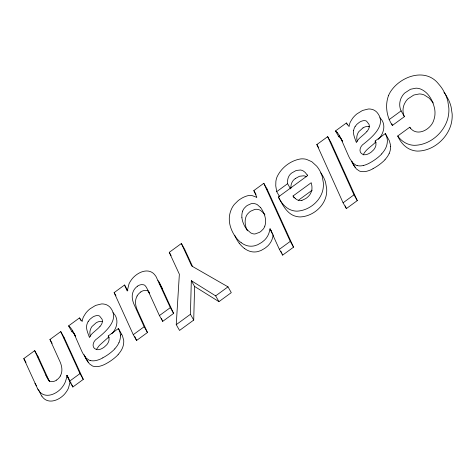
<?xml version="1.0" encoding="UTF-8"?>
<svg xmlns="http://www.w3.org/2000/svg" width="476" height="476" viewBox="0 0 476 476"><rect width="100%" height="100%" fill="white"/><g stroke="black" fill="none" stroke-linecap="round" stroke-linejoin="round"><path stroke-width="0.71" d="M290.89 188.329L290.913 186.759A11.031 10.145 -29.7 0 1 292.71 181.142A9.812 9.026 -29.7 0 1 295.275 178.619M193.72 320.074L190.424 314.297L191.316 280.691L215.652 295.87L218.948 301.653L231.294 292.633L227.998 286.855L191.697 265.995L181.368 243.51L169.254 252.357L179.363 274.241L176.239 324.656L179.535 330.439L193.72 320.074L194.613 286.475L191.316 280.691M127.3 290.806L128.984 283.964A19.98 18.374 -29.7 0 1 130.65 280.911C135.577 272.903 148.952 265.911 155.569 275.907A12.834 11.805 -29.7 0 1 156.08 276.657L170.313 307.633L173.609 313.416L162.721 321.365L159.424 315.582L148.173 290.955A9.77 8.99 -29.7 0 0 147.709 289.836L146.352 287.266A14.494 13.328 -29.7 0 0 146.203 287.028L145.019 285.523A3.909 3.6 -29.7 0 0 143.764 284.815L141.86 284.618A7.723 7.104 -29.7 0 0 137.481 286.159M273.206 234.71C272.659 239.678 270.178 244.414 266.078 247.365A28.084 25.829 -29.7 0 1 264.656 248.424L260.89 250.578L257.689 251.625A15.405 14.167 -29.7 0 1 250.751 251.554A19.189 17.648 -29.7 0 1 244.533 248.484M69.99 382.418L68.461 388.089A19.944 18.344 -29.7 0 1 66.128 392.123C61.005 399.703 48.094 405.766 41.84 396.103M363.188 154.944C365.538 149.458 371.369 146.59 375.302 142.36M388.571 95.468C384.822 105.232 386.643 116.852 392.373 125.45L404.41 116.656A15.22 14 -29.7 0 1 403.523 114.323L403.148 112.431A17.91 16.476 -29.7 0 1 403.017 110.456A17.225 15.845 -29.7 0 1 403.499 106.535A16.083 14.792 -29.7 0 1 404.677 103.375L405.725 101.549A14.923 13.727 -29.7 0 1 408.039 98.788L413.811 95.033L419.249 93.962A12.787 11.763 -29.7 0 1 422.17 94.307A15.791 14.524 -29.7 0 1 424.253 94.974L429.287 98.199L433.231 102.935M72.56 331.177L71.876 331.671L68.58 325.893L79.468 317.938L82.175 321.49L82.526 319.563A16.136 14.839 -29.7 0 1 83.514 316.778L85.662 313.291A23.663 21.765 -29.7 0 1 90.047 308.829L95.599 305.419L101.382 303.962A12.299 11.311 -29.7 0 1 103.34 303.991L105.16 304.319A10.537 9.693 -29.7 0 1 107.362 305.205A12.757 11.733 -29.7 0 1 110.105 307.341C120.249 319.229 106.047 331.439 97.05 338.668C93.088 340.953 90.851 347.676 96.354 349.503L99.3 345.481L108.391 337.305M88.191 321.484L89.94 319.289L92.487 317.23A9.55 8.788 -29.7 0 1 96.836 315.576L98.348 315.636A4.242 3.903 -29.7 0 1 99.651 316.129L102.025 319.17A5.831 5.367 -29.7 0 1 102.364 320.568A6.652 6.117 -29.7 0 1 101.864 323.597A10.758 9.895 -29.7 0 1 99.99 326.399M355.102 126.539L356.845 124.343L359.398 122.284A9.55 8.788 -29.7 0 1 363.747 120.63L365.253 120.69A4.242 3.903 -29.7 0 1 366.562 121.184L368.93 124.224A5.831 5.367 -29.7 0 1 369.269 125.622A6.652 6.117 -29.7 0 1 368.775 128.651A10.758 9.895 -29.7 0 1 366.901 131.453M111.806 333.789C117.138 328.416 119.268 318.926 113.401 313.125A12.757 11.733 -29.7 0 0 112.996 312.708M378.295 139.349C383.65 134.048 386.351 124.7 380.699 118.613M37.735 389.023L23.8 358.595L34.688 350.645L37.985 356.429L49.236 381.056L45.934 375.272L34.688 350.645M60.279 376.01A13.34 12.269 -29.7 0 0 61.791 371.399A17.178 15.797 -29.7 0 0 61.553 366.574A26.864 24.71 -29.7 0 0 60.095 361.897L49.944 339.501L60.755 331.605L64.058 337.389L83.282 379.384L72.858 387L69.555 381.216L66.967 375.308L68.8 378.521M137.13 295.995A13.34 12.269 -29.7 0 0 135.618 300.612A17.178 15.797 -29.7 0 0 135.856 305.437A26.864 24.71 -29.7 0 0 137.314 310.114L147.465 332.51L136.576 340.465L133.274 334.682L114.127 292.627L124.551 285.011L127.848 290.794M256.82 197.183L253.827 190.59L263.793 183.308L267.095 189.091L293.555 247.163L282.667 255.112L279.37 249.329L270.059 228.813L271.528 231.384M316.855 144.555L327.666 136.66L330.963 142.443L357.274 200.622L346.385 208.577L343.083 202.794L316.855 144.555L318.688 147.768M339.465 136.231L338.787 136.731L335.485 130.948L346.373 122.992L349.081 126.545L349.438 124.617A16.136 14.839 -29.7 0 1 350.425 121.832L352.567 118.346A23.663 21.765 -29.7 0 1 356.952 113.883L362.504 110.474L368.287 109.016A12.299 11.311 -29.7 0 1 370.251 109.046L372.071 109.373A10.537 9.693 -29.7 0 1 374.267 110.265A12.757 11.733 -29.7 0 1 377.01 112.395C387.161 124.284 372.958 136.493 363.962 143.722C359.999 146.007 357.756 152.731 363.265 154.557A6.212 5.718 -29.7 0 0 365.645 154.682L365.996 154.623A9.127 8.395 -29.7 0 0 368.721 153.659A17.707 16.285 -29.7 0 0 371.125 152.189L373.636 149.845A11.549 10.621 -29.7 0 0 375.35 147.084L375.635 146.34A7.098 6.527 -29.7 0 0 375.957 144.085L375.136 141.009L385.334 133.56L389.332 140.759L390.6 145.358A13.81 12.703 -29.7 0 1 390.659 146.697M37.306 356.923L37.985 356.429M63.379 337.877L64.058 337.389M266.471 189.549L267.095 189.091M279.644 196.79L276.717 191.65L287.605 183.7L287.617 180.975A11.031 10.145 -29.7 0 1 289.408 175.358A9.812 9.026 -29.7 0 1 291.978 172.836L296.209 170.473L300.493 170.009A8.699 8.003 -29.7 0 1 303.367 171.021L305.122 172.389L307.151 174.894M276.717 191.65L275.753 185.866L275.878 181.392A20.938 19.26 -29.7 0 1 276.967 177.102C281.185 167.736 290.622 160.46 300.79 158.907A17.088 15.714 -29.7 0 1 306.49 159.365L311.845 161.733L316.695 166.16A35.652 32.796 -29.7 0 1 318.979 169.313A34.141 31.404 -29.7 0 1 322.252 176.548L323.388 182.957A30.113 27.703 -29.7 0 1 323.335 186.812L323.192 188.097A25.377 23.342 -29.7 0 1 321.919 193.113C318.105 203.133 307.823 210.588 297.125 211.148A17.392 16 -29.7 0 1 293.24 210.707C286.225 209.154 281.31 203.169 278.365 196.951L307.579 175.614M389.07 119.666L401.107 110.872A15.22 14 -29.7 0 1 400.227 108.54L399.852 106.648A17.91 16.476 -29.7 0 1 399.721 104.672A17.225 15.845 -29.7 0 1 400.197 100.751A16.083 14.792 -29.7 0 1 401.375 97.592L402.428 95.765A14.923 13.727 -29.7 0 1 404.743 93.004L410.514 89.25L415.953 88.179A12.787 11.763 -29.7 0 1 418.874 88.524A15.791 14.524 -29.7 0 1 420.957 89.191C428.757 92.606 433.1 101.073 434.677 109.064A29.542 27.174 -29.7 0 1 435.005 112.514L434.933 114.817A21.866 20.117 -29.7 0 1 434.017 119.333C431.655 129.311 416.756 137.719 409.747 127.223L397.71 136.017C400.59 142.556 405.838 148.566 412.978 150.398A20.7 19.04 -29.7 0 0 417.583 151.1C432.315 150.981 445.935 139.813 450.552 126.081A34.587 31.815 -29.7 0 0 451.789 120.963L452.016 119.232A38.788 35.682 -29.7 0 0 452.158 114.002L451.135 107.052A45.619 41.959 -29.7 0 0 448.755 100.228L446.125 95.396A51.45 47.326 -29.7 0 0 443.977 92.308M294.132 197.921L293.032 195.993L311.203 182.719A25.46 23.419 -29.7 0 1 311.941 186.735A12.959 11.918 -29.7 0 1 309.84 194.696A14.512 13.352 -29.7 0 1 305.61 198.647L301.891 200.414M96.354 349.503A6.212 5.718 -29.7 0 0 98.74 349.628L99.091 349.568A9.127 8.395 -29.7 0 0 101.816 348.605A17.707 16.285 -29.7 0 0 104.214 347.129L106.725 344.791A11.549 10.621 -29.7 0 0 108.445 342.03L108.73 341.286A7.098 6.527 -29.7 0 0 109.052 339.025L108.23 335.955L118.429 328.505L122.427 335.705L123.689 340.304A13.81 12.703 -29.7 0 1 123.748 341.643A17.892 16.458 -29.7 0 1 122.255 348.444A22.283 20.498 -29.7 0 1 118.066 354.555M298.601 200.116L312.232 190.162M121.088 334.753L121.725 334.289M69.555 381.216L79.986 373.6L60.755 331.605M133.274 334.682L144.163 326.726L134.018 304.325A26.864 24.71 -29.7 0 1 132.554 299.654A17.178 15.797 -29.7 0 1 132.316 294.828A13.34 12.269 -29.7 0 1 133.833 290.217A11.87 10.918 -29.7 0 1 137.516 286.207M159.424 315.582L170.313 307.633M176.239 324.656L190.424 314.297M215.652 295.87L227.998 286.855M279.37 249.329L290.259 241.38L263.793 183.308M343.083 202.794L353.971 194.839L327.666 136.66M295.263 178.601L299.505 176.257L303.789 175.793A8.699 8.003 -29.7 0 1 306.663 176.804M362.998 127.883L358.886 131.578A8.931 8.217 -29.7 0 0 358.398 132.322A11.757 10.817 -29.7 0 0 356.899 136.326A12.233 11.251 -29.7 0 0 357.03 140.313A33.326 30.654 -29.7 0 0 357.256 141.283M368.555 126.473L367.05 126.438A9.425 8.669 -29.7 0 0 363.004 127.889M256.671 197.296L251.756 195.463A10.24 9.419 -29.7 0 0 248.43 195.571L247.871 195.695A22.301 20.51 -29.7 0 0 240.315 199.111L239.779 199.45A28.31 26.043 -29.7 0 0 238.036 200.759L234.424 204.311A19.98 18.38 -29.7 0 0 231.848 208.262A25.478 23.437 -29.7 0 0 229.295 218.091A30.863 28.387 -29.7 0 0 230.943 228.177A40.335 37.098 -29.7 0 0 235.894 237.399A31.88 29.322 -29.7 0 0 241.201 242.742M194.613 286.475L218.948 301.653M157.937 280.56L158.865 281.691A12.834 11.805 -29.7 0 1 159.383 282.441L173.609 313.416M148.821 291.842L148.322 291.306A3.909 3.6 -29.7 0 0 147.06 290.598L145.156 290.402A7.723 7.104 -29.7 0 0 140.777 291.943M48.588 380.163L49.087 380.705A3.909 3.6 -29.7 0 0 50.349 381.413L52.253 381.609A7.723 7.104 -29.7 0 0 56.626 380.068M260.556 207.572L257.332 204.674A9.704 8.925 -29.7 0 0 254.321 203.615L253.863 203.549A8.074 7.432 -29.7 0 0 251.084 203.722L247.347 205.418A14.56 13.393 -29.7 0 0 246.122 206.334L244.253 208.232A9.853 9.062 -29.7 0 0 242.659 211.1M263.859 213.349L260.628 210.457A9.704 8.925 -29.7 0 0 257.623 209.392L257.159 209.333A8.044 7.402 -29.7 0 0 254.844 209.41L250.644 211.201A14.56 13.393 -29.7 0 0 249.424 212.117L247.55 214.016A9.853 9.062 -29.7 0 0 245.955 216.883A16.291 14.982 -29.7 0 0 245.211 223.238A24.205 22.265 -29.7 0 0 246.871 229.658M246.681 229.301L250.691 232.859A11.216 10.317 -29.7 0 0 252.798 233.728L253.238 233.835A6.497 5.974 -29.7 0 0 255.065 233.954L259.485 232.359A15.791 14.524 -29.7 0 0 260.925 231.36L263.21 229.099A9.901 9.109 -29.7 0 0 264.811 226.148M397.71 136.017C400.625 140.075 404.796 143.33 409.675 144.615A20.7 19.04 -29.7 0 0 414.281 145.317C429.019 145.198 442.632 134.036 447.256 120.303A34.587 31.815 -29.7 0 0 448.493 115.18L448.719 113.449A38.788 35.682 -29.7 0 0 448.862 108.225L447.839 101.269A45.619 41.959 -29.7 0 0 445.453 94.444L442.829 89.613A51.45 47.326 -29.7 0 0 438.61 84.014C425.931 67.705 401.875 75.761 391.456 90.327A24.466 22.509 -29.7 0 0 388.571 95.468M337.46 132.756L339.233 135.309M340.762 138.54L341.488 139.539M339.209 135.327A17.118 15.744 -29.7 0 1 340.661 138.01L348.152 155.087A48.879 44.958 -29.7 0 0 350.223 159.216L353.097 163.167L356.066 165.231A7.83 7.199 -29.7 0 0 357.161 165.577M353.531 164.999L356.393 168.95L359.368 171.015A7.83 7.199 -29.7 0 0 360.457 171.36A13.108 12.061 -29.7 0 0 366.657 171.265A23.586 21.694 -29.7 0 0 373.053 168.7M75.565 336.181L73.732 332.968L81.241 350.033A48.879 44.958 -29.7 0 0 83.318 354.162L86.186 358.113L89.161 360.177A7.83 7.199 -29.7 0 0 90.25 360.522M84.068 354.745L84.538 355.81A48.879 44.958 -29.7 0 0 86.614 359.945L89.488 363.896L92.457 365.961A7.83 7.199 -29.7 0 0 93.546 366.306A13.108 12.061 -29.7 0 0 99.746 366.211A23.586 21.694 -29.7 0 0 106.142 363.64A46.547 42.81 -29.7 0 0 118.179 354.656M148.964 292.032L149.208 292.383M341.601 139.7L342.054 140.366M74.916 334.973L73.851 333.486A10.597 9.746 -29.7 0 0 71.858 331.695M75.148 335.312L75.5 335.854M342.292 140.723L342.53 141.092M72.322 330.255L70.555 327.702A10.597 9.746 -29.7 0 0 68.562 325.911M401.107 110.872L404.41 116.656M409.747 127.223L410.479 128.508M375.136 141.009L376.236 142.937M346.373 122.992L347.474 124.92M340.637 138.022L342.47 141.235M351.925 161.763L355.221 167.54M353.971 194.839L357.274 200.622M287.605 183.7L290.533 188.835M278.365 196.951C282.577 204.662 286.963 214.456 296.542 216.491A17.392 16 -29.7 0 0 300.427 216.931C311.12 216.366 321.401 208.916 325.215 198.897A25.377 23.342 -29.7 0 0 326.488 193.875L326.631 192.596A30.113 27.703 -29.7 0 0 326.685 188.74L325.554 182.332A34.141 31.404 -29.7 0 0 322.276 175.097A35.652 32.796 -29.7 0 0 320.747 172.889M290.259 241.38L293.555 247.163M253.827 190.59L256.029 194.446M272.474 233.424L269.91 228.926C269.356 233.894 266.875 238.631 262.782 241.582A28.084 25.829 -29.7 0 1 261.36 242.641L257.593 244.795L254.392 245.842A15.405 14.167 -29.7 0 1 247.455 245.777A19.189 17.648 -29.7 0 1 241.237 242.706M181.368 243.51L184.664 249.293L192.566 266.489M169.254 252.357L171.086 255.57M159.139 282.946L162.441 288.73M148.173 290.955L149.642 293.525M144.163 326.726L147.465 332.51M114.127 292.627L115.954 295.84M108.23 335.955L109.331 337.883M79.468 317.938L80.932 320.509M85.014 356.702L88.31 362.486M79.986 373.6L83.282 379.384M49.944 339.501L52.146 343.357M69.746 380.562L66.813 375.421L66.259 378.991L65.158 382.305A19.944 18.344 -29.7 0 1 62.832 386.339C57.703 393.92 44.798 399.983 38.544 390.32A12.352 11.364 -29.7 0 1 37.741 389.017M23.8 358.595L26.002 362.45M34.968 383.281L36.438 385.852M385.334 133.56L386.738 136.844L387.303 139.575A13.81 12.703 -29.7 0 1 387.363 140.92A17.892 16.458 -29.7 0 1 385.869 147.715A22.283 20.498 -29.7 0 1 381.675 153.825M118.429 328.505L119.833 331.784L120.392 334.521A13.81 12.703 -29.7 0 1 120.452 335.86M47.404 378.194L45.934 375.272M49.296 381.181L49.492 381.573M38.55 389.618L38.782 390.106M39.419 391.516L41.031 394.8A12.352 11.364 -29.7 0 0 41.834 396.109M161.316 318.289L162.018 319.824M162.251 320.342L162.721 321.365M134.779 336.52L135.374 337.835M135.678 338.49L136.576 340.465M280.923 251.268L281.5 252.548M282.084 253.833L282.667 255.112M39.252 391.147L38.984 390.552M345.165 205.87L346.385 208.577M124.551 285.011L127.146 290.919M70.585 381.829L70.751 382.198M71.073 382.936L71.233 383.305M71.882 384.786L72.858 387M391.867 123.825L392.373 125.45M385.09 159.71A46.547 42.81 -29.7 0 1 373.023 168.647M389.178 153.504A22.283 20.498 -29.7 0 1 384.971 159.609M390.653 146.703A17.892 16.458 -29.7 0 1 389.166 153.498M353.525 164.999A48.879 44.958 -29.7 0 1 351.681 161.37M338.769 136.749A10.597 9.746 -29.7 0 1 340.786 138.522M379.902 117.762A12.757 11.733 -29.7 0 1 380.312 118.179M368.555 126.473A4.242 3.903 -29.7 0 1 369.614 126.83M335.473 130.965A10.597 9.746 -29.7 0 1 337.484 132.739M363.355 165.481A13.108 12.061 -29.7 0 1 357.149 165.6M363.367 165.511A23.586 21.694 -29.7 0 0 369.751 162.917A46.547 42.81 -29.7 0 0 381.788 153.926M353.62 130.549A12.233 11.251 -29.7 0 0 353.733 134.529A33.326 30.654 -29.7 0 0 354.906 138.564L356.393 142.562A13.84 12.727 -29.7 0 1 359.797 137.951L364.265 134.101A28.31 26.037 -29.7 0 0 366.913 131.465M353.603 130.543A11.757 10.817 -29.7 0 1 355.114 126.545M307.157 174.888A4.593 4.224 -29.7 0 1 307.579 175.614M295.394 198.546A21.242 19.54 -29.7 0 1 293.032 195.993M301.885 200.396A6.801 6.253 -29.7 0 1 298.303 200.295A9.526 8.764 -29.7 0 1 295.4 198.546M263.882 213.337A32.993 30.351 -29.7 0 1 264.954 214.908M247.401 230.8A31.333 28.816 -29.7 0 1 246.889 229.652M239.196 243.182A40.335 37.098 -29.7 0 1 234.686 235.215M244.503 248.526A31.88 29.322 -29.7 0 1 239.214 243.165M246.657 229.319A31.333 28.816 -29.7 0 1 243.593 223.869A24.205 22.265 -29.7 0 1 241.885 217.461M241.909 217.455A16.291 14.982 -29.7 0 1 242.641 211.094M260.58 207.554A32.993 30.351 -29.7 0 1 263.758 213.141A24.758 22.777 -29.7 0 1 265.548 219.656A16.91 15.553 -29.7 0 1 264.823 226.148M137.082 295.971A11.87 10.918 -29.7 0 1 140.819 291.99M102.453 321.657A4.242 3.903 -29.7 0 0 101.644 321.419L100.139 321.383A9.425 8.669 -29.7 0 0 96.098 322.835L91.981 326.524A8.931 8.217 -29.7 0 0 91.493 327.268A11.757 10.817 -29.7 0 0 89.994 331.272A12.233 11.251 -29.7 0 0 90.125 335.259A33.326 30.654 -29.7 0 0 90.351 336.229M72.298 330.273A17.118 15.744 -29.7 0 1 73.756 332.956M90.244 360.546A13.108 12.061 -29.7 0 0 96.449 360.427A23.586 21.694 -29.7 0 0 102.846 357.863M114.883 348.872A46.547 42.81 -29.7 0 1 102.816 357.809M118.97 342.666A22.283 20.498 -29.7 0 1 114.77 348.771M120.446 335.86A17.892 16.458 -29.7 0 1 118.958 342.66M88.209 321.49A11.757 10.817 -29.7 0 0 86.691 325.489A12.233 11.251 -29.7 0 0 86.822 329.475A33.326 30.654 -29.7 0 0 88.001 333.509L89.482 337.508A13.84 12.727 -29.7 0 1 92.891 332.897L97.354 329.047A28.31 26.037 -29.7 0 0 100.002 326.411M60.327 376.034A11.87 10.918 -29.7 0 1 56.59 380.021M48.57 380.181A17.808 16.38 -29.7 0 1 47.427 378.188"/></g></svg>
